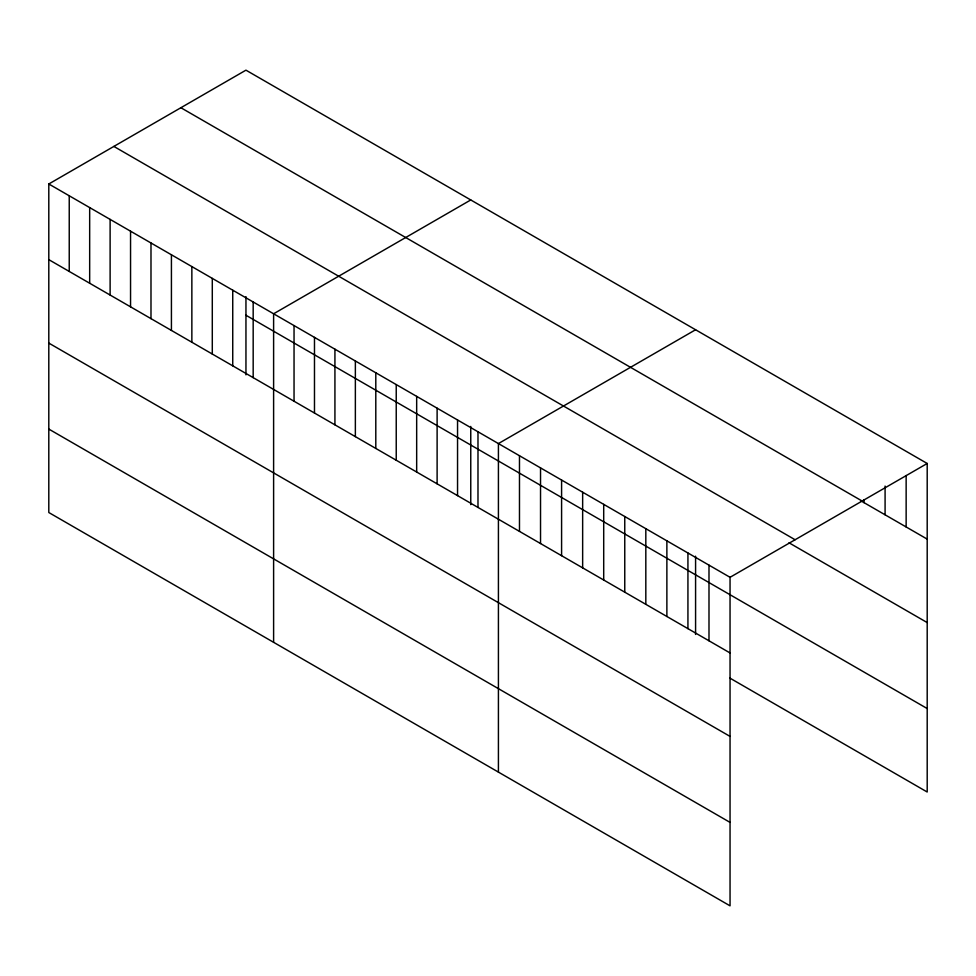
<?xml version="1.0" encoding="UTF-8"?>
<svg xmlns="http://www.w3.org/2000/svg" width="976" height="976" viewBox="0 0 976 976"><rect width="100%" height="100%" fill="white"/><g stroke="black" fill="none" stroke-linecap="round" stroke-linejoin="round"><path stroke-width="1.46" d="M48.8 183.988L730.048 577.304L730.048 905.838L48.8 512.522L48.8 183.988L245.952 70.162L927.2 463.478L927.2 792.012L729.792 678.039M470.761 199.958L273.609 313.784L273.609 642.318M695.583 329.754L498.419 443.58L498.419 772.114M730.048 577.304L927.2 463.478M180.889 107.726L862.137 501.042M861.393 501.127L927.2 539.118M113.863 146.424L795.098 539.74M789.011 542.79L927.2 622.578M245.952 315.248L927.2 708.552M48.8 259.64L730.048 652.956M48.8 343.088L730.048 736.404M48.8 429.074L730.048 822.39M906.143 475.532L906.143 526.967M885.086 486.06L885.086 514.816M864.028 499.627L864.028 502.652M708.991 565.141L708.991 640.793M695.583 556.198L695.583 634.437M687.934 552.989L687.934 628.642M666.876 540.838L666.876 616.478M645.819 528.675L645.819 604.327M624.762 516.524L624.762 592.164M603.705 504.36L603.705 580.012M582.648 492.209L582.648 567.849M561.59 480.046L561.59 555.698M540.533 467.894L540.533 543.534M519.476 455.731L519.476 531.383M477.984 431.782L477.984 507.422M470.761 426.414L470.761 504.641M457.549 419.973L457.549 495.625M437.114 408.175L437.114 483.828M416.667 396.378L416.667 472.03M396.232 384.581L396.232 460.233M375.797 372.783L375.797 448.435M355.362 360.986L355.362 436.626M334.927 349.176L334.927 424.828M314.479 337.379L314.479 413.031M294.044 325.581L294.044 401.234M253.174 301.987L253.174 377.639M245.952 296.619L245.952 374.857M232.739 290.189L232.739 365.829M212.292 278.392L212.292 354.032M191.857 266.582L191.857 342.234M171.422 254.785L171.422 330.437M150.987 242.987L150.987 318.64M130.552 231.19L130.552 306.842M110.117 219.393L110.117 295.033M89.67 207.595L89.67 283.235M69.235 195.786L69.235 271.438"/></g></svg>
